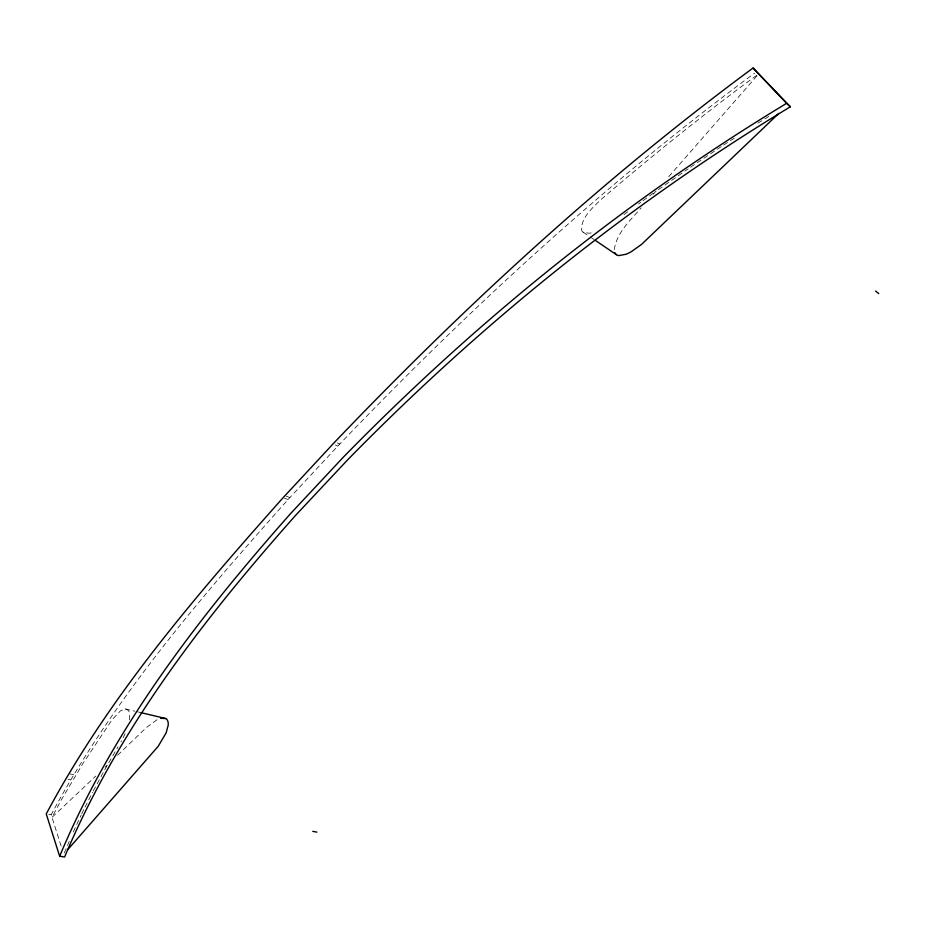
<?xml version="1.0" encoding="UTF-8"?>
<svg xmlns="http://www.w3.org/2000/svg" width="925" height="925" viewBox="0 0 925 925"><rect width="100%" height="100%" fill="white"/><g stroke="black" fill="none" stroke-linecap="round" stroke-linejoin="round"><path stroke-width="0.69" stroke-dasharray="4.62 3.47" d="M129.35 719.881L129.488 714.285A5.342 2.775 -83.7 0 0 127.974 710.192L125.291 708.908L120.458 710.851L111.913 719.951L82.868 763.587L61.05 800.333L51.973 817.388L95.818 776.075M614.304 249.623C616.582 232.557 630.607 220.266 641.129 207.836M64.299 852.966L69.352 841.079M73.352 831.876L81.157 815.006M125.164 733.675L120.921 741.942M81.758 813.711L84.418 808.357M85.054 807.109L92.616 792.182M61.119 846.086L51.141 814.775C113.532 698.421 200.609 597.654 288.022 499.581L339.729 444.035C468.142 310.014 605.204 183.624 754.557 73.179M93.286 790.933L104.028 771.045M104.698 769.808L118.053 746.706M757.043 75.815L666.601 179.103M653.316 194.169L656.16 190.943M105.138 767.172L107.207 765.195M117.556 755.297L146.081 727.802L157.296 719.546M756.627 75.364C703.393 114.342 652.067 155.863 601.909 198.702C593.503 207.05 581.998 216.207 581.455 228.914A6.232 4.509 -42.9 0 0 584.207 232.568L589.526 233.239L594.162 232.244M624.04 214.554L628.491 211.293M638.528 203.951L640.747 202.321M642.979 200.69L653.871 192.828M658.346 189.648L688.154 168.847M690.478 167.252L722.46 145.768M723.651 145.017L735.456 137.455M757.945 123.118L770.051 115.671M48.701 814.358L51.141 814.775M68.011 779.347L70.485 779.821M69.953 773.947L73.665 774.664M125.291 708.908L134.819 711.175M136.172 711.498L140.253 712.47M284.345 498.147L288.022 499.581M286.195 496.158L289.872 497.592M335.382 445.052L337.798 446.104M337.313 442.971L339.729 444.035M583.132 232.152L589.063 236.164M590.254 236.962L593.815 239.378"/><path stroke-width="1.39" d="M59.651 856.249C113.151 728.044 199.338 616.605 290.82 513.317L343.163 457.366C475.647 321.773 624.236 201.43 786.608 103.346L790.378 106.78C628.468 204.517 480.237 324.397 348.008 459.459L295.746 515.202C204.356 618.143 118.238 729.201 64.6 856.989L59.651 856.249L46.25 813.942C108.479 697.173 195.637 596.047 283.119 497.673L334.896 441.919C464.223 306.684 602.372 179.219 753.054 68.011L790.378 106.78M67.467 849.982L158.198 746.29L166.153 732.831L168.211 725.154A7.643 4.833 -74.9 0 0 165.644 718.505L160.568 718.32M778.769 113.44L641.499 244.443L631.035 251.877L626.341 254.19L618.86 255.589A8.892 6.382 -55.9 0 1 614.824 252.617M312.766 831.344L316.847 832.118M140.901 712.632L165.644 718.505M594.995 240.176L616.362 254.641M875.617 291.074L878.75 293.618M753.054 68.011L786.608 103.346"/></g></svg>
